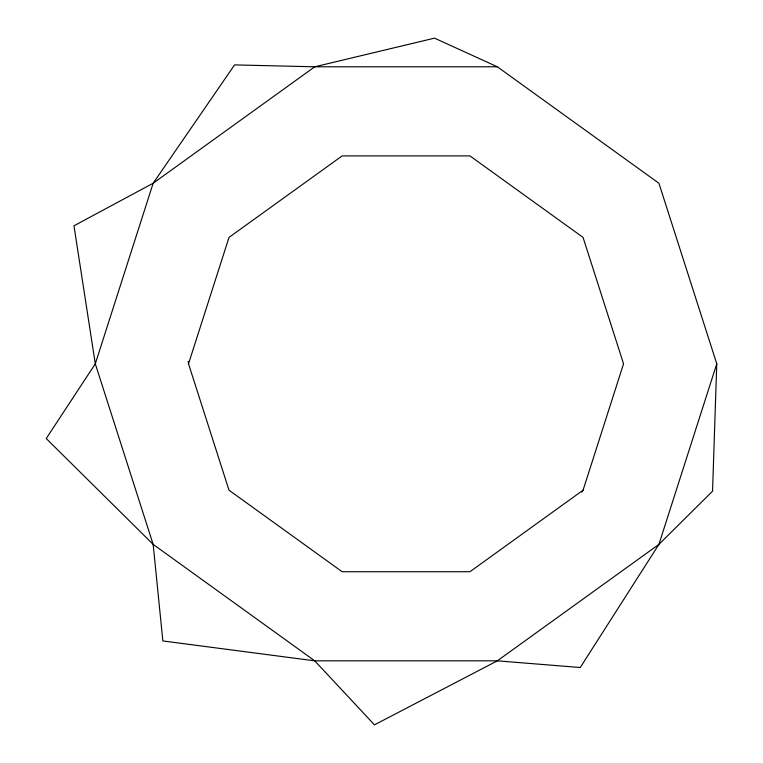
<?xml version="1.0" encoding="UTF-8"?>
<svg xmlns="http://www.w3.org/2000/svg" width="763" height="763" viewBox="0 0 763 763"><rect width="100%" height="100%" fill="white"/><g stroke="black" fill="none" stroke-linecap="round" stroke-linejoin="round"><path stroke-width="1.14" d="M716.772 363.808L712.547 491.191L658.917 544.381L497.333 660.834L374.461 724.85L314.738 660.834L153.153 544.381L46.228 438.534L95.299 363.808L153.153 183.244L234.575 64.903L314.738 66.791L497.333 66.791L658.917 183.244L716.772 363.808L658.917 544.381L580.252 667.52L497.333 660.834L314.738 660.834L162.862 640.949L153.153 544.381L95.299 363.808L73.963 225.8L153.153 183.244L314.738 66.791L434.519 38.15L497.333 66.791M583.056 490.208L469.941 571.725L342.129 571.725L229.014 490.208L188.518 363.808L229.014 237.407L342.129 155.9L469.941 155.9L583.056 237.407L623.552 363.808L583.056 490.208L581.778 492.211M188.156 361.452L188.518 363.808"/></g></svg>
